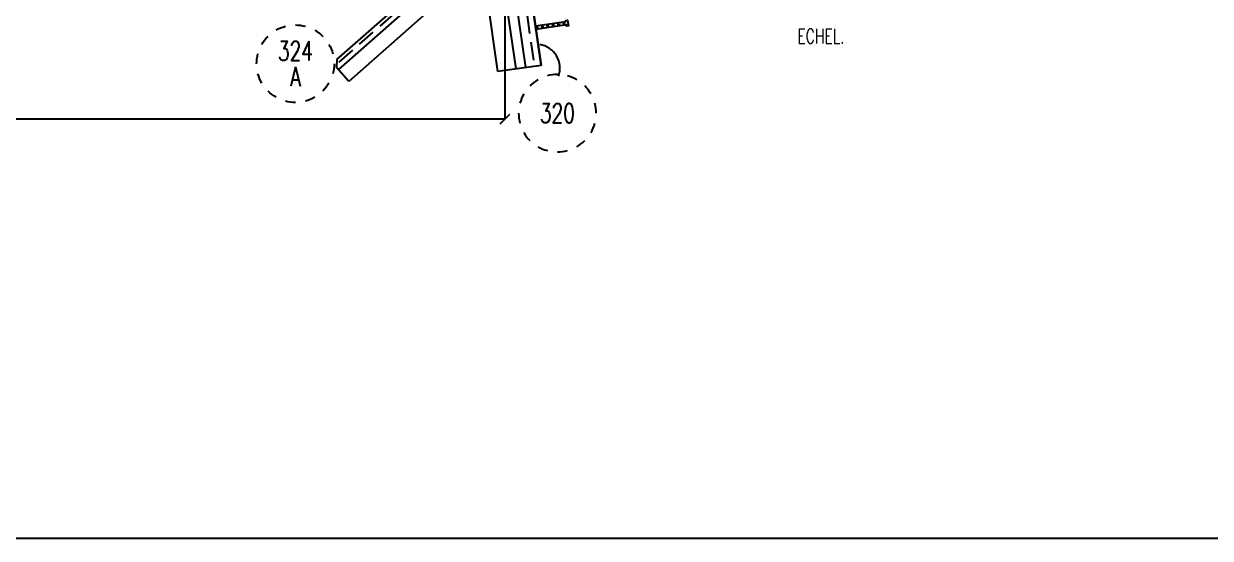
# Model space of a CAD drawing. Extents: x 142141 to 158361, y -105351 to -93871.
# Drawn here: x 147687 to 152584, y -105351 to -103226 of the extents above; entities that cross this region are included whole.
import ezdxf
from ezdxf.enums import TextEntityAlignment as Align

# ---------------------------------------------------------------- set-up
doc = ezdxf.new("R2010")
doc.units = 0
doc.header["$LTSCALE"] = 150
doc.header["$MEASUREMENT"] = 0
doc.linetypes.add('DASHDOT', pattern=[1, 0.5, -0.25, 0, -0.25])
doc.linetypes.add('DASHED', pattern=[0.75, 0.5, -0.25])
doc.layers.get('0').update_dxf_attribs({"linetype": 'CONTINUOUS'})
for name, color, linetype in [('ASSI', 6, 'CONTINUOUS'), ('Echelon', 3, 'CONTINUOUS'), ('LINEA_ANG', 2, 'CONTINUOUS'), ('LS', 7, 'CONTINUOUS'), ('MZ', 6, 'DASHDOT'), ('TESTI_A_P', 7, 'CONTINUOUS'), ('TRAT-Y', 7, 'DASHED')]:
    doc.layers.add(name, color=color, linetype=linetype)
doc.styles.add('QUOTE', font='ROMANS8.SHX', dxfattribs={"width": 0.7})
doc.styles.add('RQL', font='ROMANS8.SHX', dxfattribs={"width": 0.7})
doc.styles.add('RS', font='ROMANS8.shx', dxfattribs={"width": 0.7})
doc.styles.get("Standard").update_dxf_attribs({"font": 'ROMANS8.SHX', "width": 0.7})
doc.dimstyles.new('TRATTO', dxfattribs={"dimscale": 0, "dimtxt": 60, "dimasz": 40, "dimexe": 0, "dimexo": 0, "dimgap": 10, "dimtad": 1, "dimrnd": 0.5, "dimdsep": 46, "dimtxsty": 'RS', "dimblk1": 'OBLIQUE', "dimblk2": 'OBLIQUE', "dimsah": 1, "dimcen": 0.09, "dimclrd": 2, "dimclre": 2, "dimclrt": 7, "dimadec": 0, "dimazin": 0, "dimtfac": 1, "dimtix": 1, "dimtmove": 2, "dimatfit": 3, "dimfxl": 1, "dimtolj": 1, "dimtzin": 0, "dimarcsym": 0})

# ---------------------------------------------------------------- blocks, each defined once
blk = doc.blocks.new('ASSE98')
blk.add_line((0, 0), (1, 0))
at = {"color": 7, "style": 'QUOTE', "width": 0.5, "flags": 1}
for tag, p in [('TI', (1.3831, 6.8273)), ('DI_S', (1.3831, 6.4218)), ('D_S', (1.3831, 6.0209)), ('E_S', (1.3831, 5.6806)), ('NFORI', (1.3645, 5.2979)), ('ALAR', (1.3635, 4.9325)), ('FAM', (1.3775, 4.5465)), ('ALA', (1.3831, 4.1926)), ('DISP2', (1.3831, 3.8497)), ('DISP1', (1.3831, 3.5069)), ('PINZAF', (1.3831, 3.164)), ('PINZAI', (1.3831, 2.8211)), ('TRP', (1.3831, 2.4783)), ('NP', (1.3831, 2.1354)), ('SV', (1.3831, 1.7926)), ('PESO', (1.3831, 1.4497)), ('QUA', (1.3831, 1.1069)), ('LUN', (1.3831, 0.764)), ('PROF', (1.3831, 0.4211)), ('POS', (1.3831, 0.0783))]:
    blk.add_attdef(tag, p, '', height=0.2, dxfattribs=at)
at = {"color": 7, "flags": 1}
for tag, p in [('LAV1', (3.0743, 6.8285)), ('LAV2', (3.0743, 6.4951)), ('LAV3', (3.0743, 6.1618)), ('LAV4', (3.0743, 5.8285)), ('LAV5', (3.0743, 5.4951)), ('LAV6', (3.0743, 5.1618)), ('LAV7', (3.0743, 4.8285)), ('LAV8', (3.0743, 4.4951)), ('LAV9', (3.0743, 4.1618)), ('LAV10', (3.0743, 3.8285))]:
    blk.add_attdef(tag, p, '', height=0.2, dxfattribs=at)
blk = doc.blocks.new('A$C6E393FD9')
at = {"layer": 'Echelon'}
blk.add_lwpolyline([(2.5, 0), (0, 19.8), (168.6, 41.4), (167.9, 47.2), (177.8, 48.5), (181.8, 17.1), (171.9, 15.8), (171.2, 21.6), (2.5, 0)], close=True, dxfattribs=at)
at = {"layer": 'MZ', "ltscale": 0.2}
blk.add_line((1.3, 9.9), (179.8, 32.8), dxfattribs=at)
blk = doc.blocks.new('_OBLIQUE')
at = {"color": 0, "linetype": 'ByBlock'}
blk.add_line((-0.5, -0.5), (0.5, 0.5), dxfattribs=at)
blk = doc.blocks.new('*D112')
at = {"layer": 'LS', "color": 2, "lineweight": -2, "transparency": 16777216}
for p, q in [((144482.5, -102808.2), (144482.5, -103618.9)), ((149672.9, -102808.2), (149672.9, -103618.9)), ((144482.5, -103618.9), (149672.9, -103618.9))]:
    blk.add_line(p, q, dxfattribs=at)
at = {"layer": 'LS', "color": 2, "lineweight": -2, "transparency": 16777216, "xscale": 40, "yscale": 40, "zscale": 40, "rotation": 180}
blk.add_blockref('_OBLIQUE', (144482.5, -103618.9), dxfattribs=at)
at = {"layer": 'LS', "color": 2, "lineweight": -2, "transparency": 16777216, "xscale": 40, "yscale": 40, "zscale": 40}
blk.add_blockref('_OBLIQUE', (149672.9, -103618.9), dxfattribs=at)
at = {"layer": 'LS', "color": 7, "transparency": 16777216, "insert": (147077.7, -103578.9), "char_height": 60, "attachment_point": 5, "style": 'RS'}
blk.add_mtext('\\A1;5190.5', dxfattribs=at)
blk = doc.blocks.new('www')
at = {"linetype": 'Continuous'}
for start, end in [(90, 105), (60, 75), (120, 135), (30, 45), (150, 165), (180, 195), (0, 15), (330, 345), (210, 225), (240, 255), (300, 315), (270, 285)]:
    blk.add_arc((0, 0), 8, start, end, dxfattribs=at)
at = {"color": 3, "style": 'RQL', "width": 0.7}
for tag, p in [('POS3', (0, 0.65)), ('POS2', (0, -4.63))]:
    blk.add_attdef(tag, text='', height=4, dxfattribs=at).set_placement(p, align=Align.CENTER)
at = {"style": 'RQL', "width": 0.7, "flags": 1}
blk.add_attdef('TIPO', text='', height=3, dxfattribs=at).set_placement((0, 0), align=Align.MIDDLE_CENTER)
blk = doc.blocks.new('zzz')
at = {"linetype": 'Continuous'}
for start, end in [(90, 105), (60, 75), (120, 135), (30, 45), (150, 165), (180, 195), (0, 15), (330, 345), (210, 225), (240, 255), (300, 315), (270, 285)]:
    blk.add_arc((0, 0), 8, start, end, dxfattribs=at)
at = {"color": 3, "style": 'RQL', "width": 0.7}
blk.add_attdef('POS1', text='', height=4, dxfattribs=at).set_placement((0, 0), align=Align.MIDDLE)
at = {"style": 'RQL', "width": 0.7, "flags": 1}
blk.add_attdef('TIPO', (0, -8), '', height=3, dxfattribs=at)

msp = doc.modelspace()

# ---------------------------------------------------------------- linework, layer by layer
at = {"layer": 'LINEA_ANG'}
for p, q in [((149648.13, -102185.065), (149822.134, -103397.644)), ((149643.959, -103423.212), (149469.955, -102210.633)), ((148979.878, -103374.032), (149669.939, -102764.068)), ((149695.708, -102874.756), (149028.873, -103464.189)), ((148979.878, -103374.032), (148977.877, -103406.497)), ((149028.873, -103464.189), (148977.877, -103406.497)), ((149822.134, -103397.644), (149643.959, -103423.212))]:
    msp.add_line(p, q, dxfattribs=at)
at = {"layer": 'LS', "color": 6}
for p, q in [((149758.782, -103406.735), (148604.675, -95364.12)), ((149719.188, -103412.417), (148849.481, -97351.701)), ((149672.889, -102808.173), (148985.825, -103415.488))]:
    msp.add_line(p, q, dxfattribs=at)
at = {"layer": 'LS', "color": 8}
msp.add_lwpolyline([(142140.931, -93871.11), (142140.931, -105351.11), (154860.931, -105351.11), (154860.931, -103751.11), (158360.931, -103751.11), (158360.931, -93871.11), (142140.931, -93871.11)], close=True, dxfattribs=at)
at = {"layer": 'LS', "color": 6}
msp.add_arc((149801.887, -103408.98), 98.107, 339.704326, 81.493788, dxfattribs=at)
at = {"layer": 'TRAT-Y'}
for p, q in [((149620.414, -102189.042), (149794.417, -103401.621)), ((148989.15, -103384.521), (149679.211, -102774.557))]:
    msp.add_line(p, q, dxfattribs=at)

# ---------------------------------------------------------------- block references
at = {"layer": 'ASSI'}
for p, xscale, rotation in [((149822.089, -103397.333), 1225, 98.16613930235262), ((149693.119, -102790.292), 944, 221.4743225156129)]:
    msp.add_blockref('ASSE98', p, dxfattribs=dict(at, xscale=xscale, rotation=rotation))
at = {"layer": 'LS', "color": 6}
ref = msp.add_blockref('www', (148808.247, -103391.028), dxfattribs=dict(at, xscale=-19.99999999999947, yscale=19.99999999999947, zscale=19.99999999999947))
ref.add_attrib('POS3', '324', dxfattribs={"layer": '0', "color": 3, "height": 80, "style": 'RQL', "width": 0.7}).set_placement((148808.247, -103378.089), align=Align.CENTER)
ref.add_attrib('POS2', 'A', dxfattribs={"layer": '0', "color": 3, "height": 80, "style": 'RQL', "width": 0.7}).set_placement((148808.247, -103483.637), align=Align.CENTER)
at = {"layer": 'LS', "xscale": 0.7500000000000001, "yscale": 0.7500000000000001, "zscale": 0.7500000000000001, "rotation": 0.8689299996759822}
msp.add_blockref('A$C6E393FD9', (149798.922, -103249.194), dxfattribs=at)
at = {"layer": 'LS', "color": 6, "xscale": 19.99999994994134, "yscale": 19.99999994994134, "zscale": 19.99999994994134}
msp.add_blockref('zzz', (149889.549, -103595.496), dxfattribs=at).add_auto_attribs({'POS1': '320'})

# ---------------------------------------------------------------- texts
at = {"layer": 'TESTI_A_P', "style": 'RS', "width": 0.7}
msp.add_text(' ECHEL.', height=60, dxfattribs=at).set_placement((150851.235, -103307.195))

# ---------------------------------------------------------------- dimensions: what is measured, and where the dimension line sits
at = {"layer": 'LS'}
dim = msp.add_linear_dim(base=(149672.889, -103618.871), p1=(144482.525, -102808.173), p2=(149672.889, -102808.173), dimstyle='TRATTO', override={"dimscale": 1}, dxfattribs=at)
dim.commit()
dim.dimension.update_dxf_attribs({"geometry": '*D112', "text_midpoint": (147077.707, -103578.871)})

doc.saveas('drawing.dxf')
